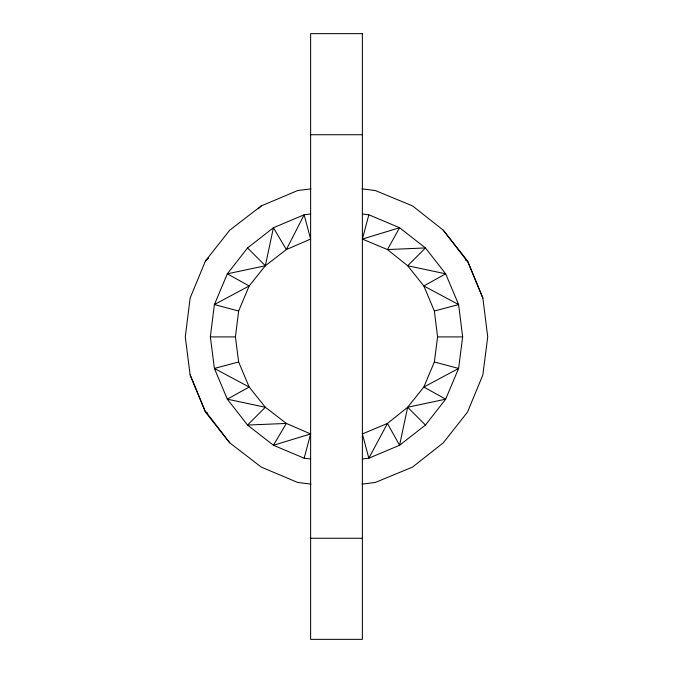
<?xml version="1.0" encoding="UTF-8"?>
<svg xmlns="http://www.w3.org/2000/svg" width="673" height="673" viewBox="0 0 673 673"><rect width="100%" height="100%" fill="white"/><g stroke="black" fill="none" stroke-linecap="round" stroke-linejoin="round"><path stroke-width="1.01" d="M310.623 459.011L304.154 458.204L273.423 445.265L247.546 425.05L227.331 399.173L214.393 368.442L210.346 336.904L214.393 304.558L227.331 273.827L247.546 247.95L273.423 227.735L304.154 214.796L310.623 213.989M304.154 458.204L310.623 433.942L286.361 423.435L265.339 407.258L249.161 387.042L238.646 361.973L235.415 336.904L238.646 311.027L249.161 285.958L265.339 265.742L286.361 249.565L310.623 239.058L304.154 214.796L286.361 249.565L273.423 227.735L265.339 265.742L227.331 273.827L249.161 285.958L214.393 304.558L238.646 311.027M362.377 213.989L368.846 214.796L399.577 227.735L425.454 247.95L445.669 273.827L458.607 304.558L462.654 336.904L458.607 368.442L445.669 399.173L425.454 425.05L399.577 445.265L368.846 458.204L362.377 459.011M434.354 361.973L458.607 368.442L423.839 387.042L445.669 399.173L407.661 407.258L399.577 445.265L387.446 423.435L368.846 458.204L362.377 433.942L387.446 423.435L407.661 407.258L423.839 387.042L434.354 361.973L437.585 336.904L434.354 311.027L423.839 285.958L407.661 265.742L387.446 249.565L362.377 239.058L368.846 214.796M208.47 257.952L205.492 260.888L190.131 298.089L185.277 336.904L190.131 374.911L205.492 412.112L229.754 442.842L261.292 467.104L297.685 482.465L310.96 484.123M258.314 208.832L261.292 205.896L297.685 190.535L310.96 188.877M208.537 258.079L205.492 260.888L229.754 230.158L261.292 205.896M362.377 239.058L399.577 227.735L387.446 249.565L425.454 247.95L407.661 265.742L445.669 273.827L423.839 285.958L458.607 304.558L434.354 311.027M310.623 433.942L273.423 445.265L286.361 423.435L247.546 425.05L265.339 407.258L227.331 399.173L249.161 387.042L214.393 368.442L238.646 361.973M362.04 484.123L375.315 482.465L412.515 467.104L443.246 442.842L467.508 412.112L482.869 374.911L487.723 336.904L482.869 298.089L467.508 260.888L443.246 230.158L412.515 205.896L375.315 190.535L362.04 188.877M310.623 134.735L362.377 134.735M210.346 336.904L235.415 336.904M437.585 336.904L462.654 336.904M310.623 538.265L362.377 538.265M465.657 260.199L467.508 260.888L482.869 298.089M207.343 412.801L205.492 412.112L190.131 374.911M407.661 407.258L425.454 425.05M247.546 247.95L265.339 265.742M443.246 230.158L467.508 261.696M205.492 411.304L229.754 442.842M362.377 33.65L310.623 33.65L310.623 639.35L362.377 639.35L362.377 33.65"/></g></svg>
